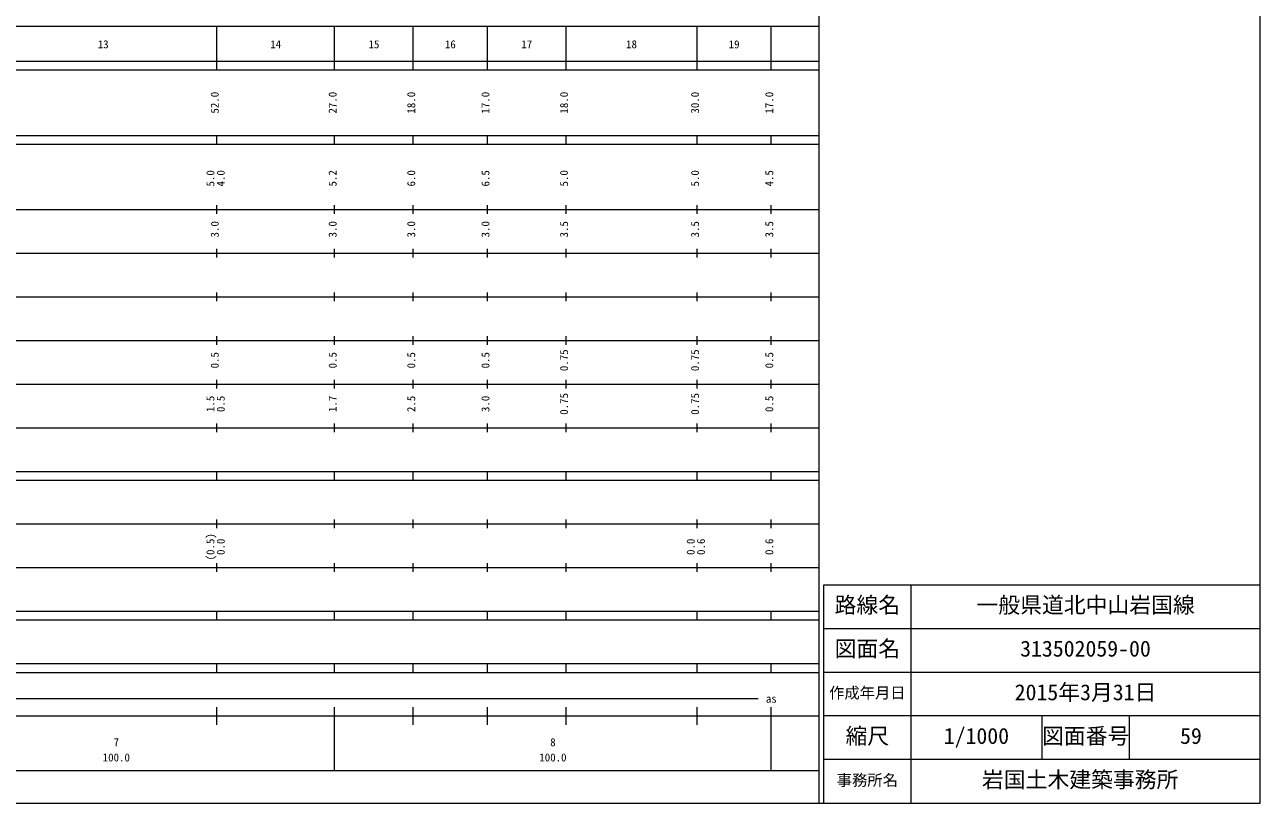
# Model space of a CAD drawing. Units: millimetres on the paper, enlarged 1000 times. Extents: x 40000 to 680000, y 20000 to 380000.
# Drawn here: x 397015 to 680000, y 20000 to 198357 of the extents above; entities that cross this region are included whole.
import ezdxf
from ezdxf.enums import TextEntityAlignment as Align

# ---------------------------------------------------------------- set-up
doc = ezdxf.new("R2010")
doc.units = ezdxf.units.MM
doc.header["$LTSCALE"] = 1000
doc.layers.add('S-SUV', color=7, linetype='Continuous', lineweight=13)
doc.styles.add('ＭＳ ゴシック', font='')
doc.styles.get('ＭＳ ゴシック').set_extended_font_data('MS Gothic')

msp = doc.modelspace()

# ---------------------------------------------------------------- linework, layer by layer
at = {"layer": 'S-SUV'}
for p, q in [((680000, 20000), (680000, 380000)), ((579000, 20000), (579000, 370000)), ((68000, 198000), (579000, 198000)), ((441000, 188000), (441000, 198000)), ((468000, 188000), (468000, 198000)), ((486000, 188000), (486000, 198000)), ((503000, 188000), (503000, 198000)), ((521000, 188000), (521000, 198000)), ((551000, 188000), (551000, 198000)), ((568000, 188000), (568000, 198000)), ((40000, 190000), (579000, 190000)), ((40000, 188000), (579000, 188000)), ((40000, 173000), (579000, 173000)), ((441000, 171000), (441000, 173000)), ((468000, 171000), (468000, 173000)), ((486000, 171000), (486000, 173000)), ((503000, 171000), (503000, 173000)), ((521000, 171000), (521000, 173000)), ((551000, 171000), (551000, 173000)), ((568000, 171000), (568000, 173000)), ((40000, 171000), (579000, 171000)), ((40000, 156000), (579000, 156000)), ((441000, 155000), (441000, 157000)), ((468000, 155000), (468000, 157000)), ((486000, 155000), (486000, 157000)), ((503000, 155000), (503000, 157000)), ((521000, 155000), (521000, 157000)), ((551000, 155000), (551000, 157000)), ((568000, 155000), (568000, 157000)), ((46000, 146000), (579000, 146000)), ((441000, 145000), (441000, 147000)), ((468000, 145000), (468000, 147000)), ((486000, 145000), (486000, 147000)), ((503000, 145000), (503000, 147000)), ((521000, 145000), (521000, 147000)), ((551000, 145000), (551000, 147000)), ((568000, 145000), (568000, 147000)), ((52000, 136000), (579000, 136000)), ((441000, 135000), (441000, 137000)), ((468000, 135000), (468000, 137000)), ((486000, 135000), (486000, 137000)), ((503000, 135000), (503000, 137000)), ((521000, 135000), (521000, 137000)), ((551000, 135000), (551000, 137000)), ((568000, 135000), (568000, 137000)), ((46000, 126000), (579000, 126000)), ((441000, 125000), (441000, 127000)), ((468000, 125000), (468000, 127000)), ((486000, 125000), (486000, 127000)), ((503000, 125000), (503000, 127000)), ((521000, 125000), (521000, 127000)), ((551000, 125000), (551000, 127000)), ((568000, 125000), (568000, 127000)), ((441000, 115000), (441000, 117000)), ((468000, 115000), (468000, 117000)), ((486000, 115000), (486000, 117000)), ((503000, 115000), (503000, 117000)), ((521000, 115000), (521000, 117000)), ((551000, 115000), (551000, 117000)), ((568000, 115000), (568000, 117000)), ((52000, 116000), (579000, 116000)), ((46000, 106000), (579000, 106000)), ((441000, 105000), (441000, 107000)), ((468000, 105000), (468000, 107000)), ((486000, 105000), (486000, 107000)), ((503000, 105000), (503000, 107000)), ((521000, 105000), (521000, 107000)), ((551000, 105000), (551000, 107000)), ((568000, 105000), (568000, 107000)), ((40000, 96000), (579000, 96000)), ((40000, 94000), (579000, 94000)), ((441000, 94000), (441000, 96000)), ((468000, 94000), (468000, 96000)), ((486000, 94000), (486000, 96000)), ((503000, 94000), (503000, 96000)), ((521000, 94000), (521000, 96000)), ((551000, 94000), (551000, 96000)), ((568000, 94000), (568000, 96000)), ((441000, 83000), (441000, 85000)), ((468000, 83000), (468000, 85000)), ((486000, 83000), (486000, 85000)), ((503000, 83000), (503000, 85000)), ((521000, 83000), (521000, 85000)), ((551000, 83000), (551000, 85000)), ((568000, 83000), (568000, 85000)), ((49000, 84000), (579000, 84000)), ((40000, 74000), (579000, 74000)), ((441000, 73000), (441000, 75000)), ((468000, 73000), (468000, 75000)), ((486000, 73000), (486000, 75000)), ((503000, 73000), (503000, 75000)), ((521000, 73000), (521000, 75000)), ((551000, 73000), (551000, 75000)), ((568000, 73000), (568000, 75000)), ((680000, 70000), (580000, 70000)), ((580000, 70000), (580000, 20000)), ((600000, 70000), (600000, 20000)), ((40000, 64000), (579000, 64000)), ((441000, 62000), (441000, 64000)), ((468000, 62000), (468000, 64000)), ((486000, 62000), (486000, 64000)), ((503000, 62000), (503000, 64000)), ((521000, 62000), (521000, 64000)), ((551000, 62000), (551000, 64000)), ((568000, 62000), (568000, 64000)), ((40000, 62000), (579000, 62000)), ((680000, 60000), (580000, 60000)), ((40000, 52000), (579000, 52000)), ((441000, 50000), (441000, 52000)), ((468000, 50000), (468000, 52000)), ((486000, 50000), (486000, 52000)), ((503000, 50000), (503000, 52000)), ((521000, 50000), (521000, 52000)), ((551000, 50000), (551000, 52000)), ((568000, 50000), (568000, 52000)), ((40000, 50000), (579000, 50000)), ((680000, 50000), (580000, 50000)), ((192000, 44000), (565000, 44000)), ((40000, 40000), (579000, 40000)), ((441000, 38000), (441000, 42000)), ((468000, 27500), (468000, 42000)), ((486000, 38000), (486000, 42000)), ((503000, 38000), (503000, 42000)), ((521000, 38000), (521000, 42000)), ((551000, 38000), (551000, 42000)), ((568000, 27500), (568000, 42000)), ((680000, 40000), (580000, 40000)), ((630000, 40000), (630000, 30000)), ((650000, 40000), (650000, 30000)), ((680000, 30000), (580000, 30000)), ((68000, 27500), (579000, 27500)), ((40000, 20000), (680000, 20000))]:
    msp.add_line(p, q, dxfattribs=at)

# ---------------------------------------------------------------- texts
at = {"layer": 'S-SUV', "style": 'ＭＳ ゴシック'}
for s, height, p in [('13', 1833, (413750, 192405)), ('14', 1833, (453250, 192405)), ('15', 1833, (475750, 192405)), ('16', 1833, (493250, 192405)), ('17', 1833, (510750, 192405)), ('18', 1833, (534750, 192405)), ('19', 1833, (558250, 192405)), ('路線名', 3666, (582500, 62500)), ('路線名', 3666, (582500, 62500)), ('一般県道北中山岩国線', 3666, (615000, 62500)), ('図面名', 3666, (582500, 52500)), ('図面名', 3666, (582500, 52500)), ('313502059-00', 3666, (625000, 52500)), ('作成年月日', 2566, (581250, 43250)), ('作成年月日', 2566, (581250, 43250)), ('2015年3月31日', 3666, (623750, 42500)), ('as', 1833, (566750, 42500)), ('縮尺', 3666, (585000, 32500)), ('縮尺', 3666, (585000, 32500)), ('1/1000', 3666, (607500, 32500)), ('図面番号', 3666, (630000, 32500)), ('図面番号', 3666, (630000, 32500)), ('59', 3666, (661625, 32500)), ('7', 1833, (417375, 32523)), ('8', 1833, (517375, 32523)), ('100.0', 1833, (414875, 29033)), ('100.0', 1833, (514875, 29033)), ('事務所名', 2566, (583000, 23250)), ('事務所名', 2566, (583000, 23250)), ('岩国土木建築事務所 ', 3666, (616250, 22500))]:
    msp.add_text(s, height=height, dxfattribs=at).set_placement(p, align=Align.BOTTOM_LEFT)
for s, p in [('52.0', (442000, 178000)), ('27.0', (469000, 178000)), ('18.0', (487000, 178000)), ('17.0', (504000, 178000)), ('18.0', (522000, 178000)), ('30.0', (552000, 178000)), ('17.0', (569000, 178000)), ('5.0', (441000, 161299)), ('4.0', (443370, 161299)), ('5.2', (469000, 161299)), ('6.0', (487000, 161299)), ('6.5', (504000, 161299)), ('5.0', (522000, 161299)), ('5.0', (552000, 161299)), ('4.5', (569000, 161299)), ('3.0', (442000, 149625)), ('3.0', (469000, 149625)), ('3.0', (487000, 149625)), ('3.0', (504000, 149625)), ('3.5', (522000, 149625)), ('3.5', (552000, 149625)), ('3.5', (569000, 149625)), ('0.5', (442000, 119625)), ('0.5', (469000, 119625)), ('0.5', (487000, 119625)), ('0.5', (504000, 119625)), ('0.75', (522000, 119000)), ('0.75', (552000, 119000)), ('0.5', (569000, 119625)), ('1.5', (441000, 109625)), ('0.5', (443370, 109625)), ('1.7', (469000, 109625)), ('2.5', (487000, 109625)), ('3.0', (504000, 109625)), ('0.75', (522000, 109000)), ('0.75', (552000, 109000)), ('0.5', (569000, 109625)), ('(0.5)', (441000, 75639)), ('0.0', (443370, 76889)), ('0.0', (551000, 76889)), ('0.6', (553370, 76889)), ('0.6', (569000, 76889))]:
    msp.add_text(s, height=1833, rotation=90, dxfattribs=at).set_placement(p, align=Align.BOTTOM_LEFT)

doc.saveas('drawing.dxf')
